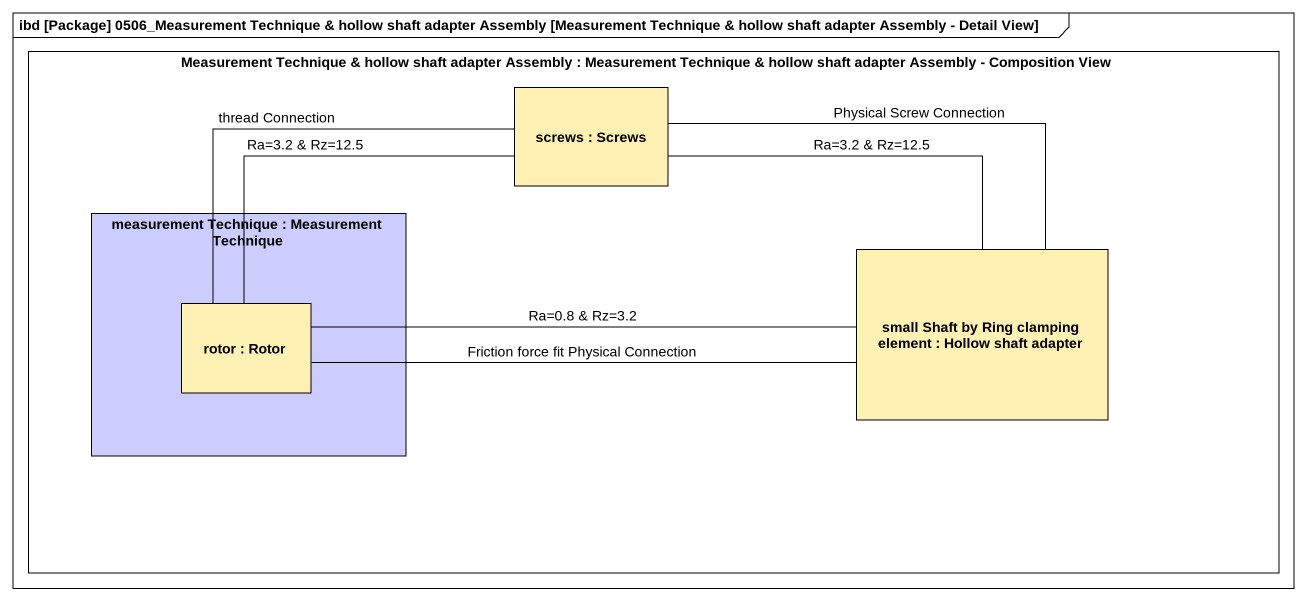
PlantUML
@startuml
mainframe ibd [Package] 0506_Measurement Technique & hollow shaft adapter Assembly [Measurement Technique & hollow shaft adapter Assembly - Detail View]
rectangle "Measurement Technique & hollow shaft adapter Assembly : Measurement Technique & hollow shaft adapter Assembly - Composition View" as Measurement_Technique {
  rectangle "screws : Screws" as screws #FFF0B4
  rectangle "measurement Technique : Measurement Technique" as measurement_Technique #CCCCFF {
    rectangle "rotor : Rotor" as rotor #FFF0B4
  }
  rectangle "small Shaft by Ring clamping element : Hollow shaft adapter" as small_Shaft_by_Ring #FFF0B4
}
screws -right- small_Shaft_by_Ring : Physical Screw Connection
screws -right- small_Shaft_by_Ring : Ra=3.2 & Rz=12.5
rotor -up- screws : thread Connection
rotor -up- screws : Ra=3.2 & Rz=12.5
rotor -right- small_Shaft_by_Ring : Ra=0.8 & Rz=3.2
rotor -right- small_Shaft_by_Ring : Friction force fit Physical Connection
@enduml
